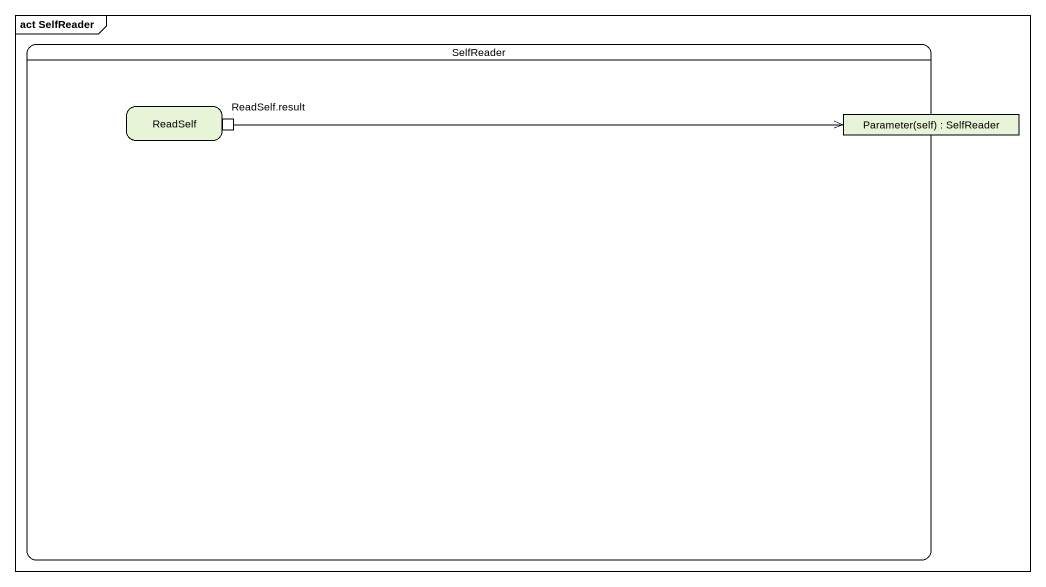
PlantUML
@startuml
mainframe act SelfReader
hide empty description
state SelfReader {
  state ReadSelf {
    state "ReadSelf.result" as ReadSelf_result <<outputPin>>
  }
  state "Parameter(self) : SelfReader" as Parameter_self <<object>>
}
ReadSelf_result -right-> Parameter_self
@enduml
